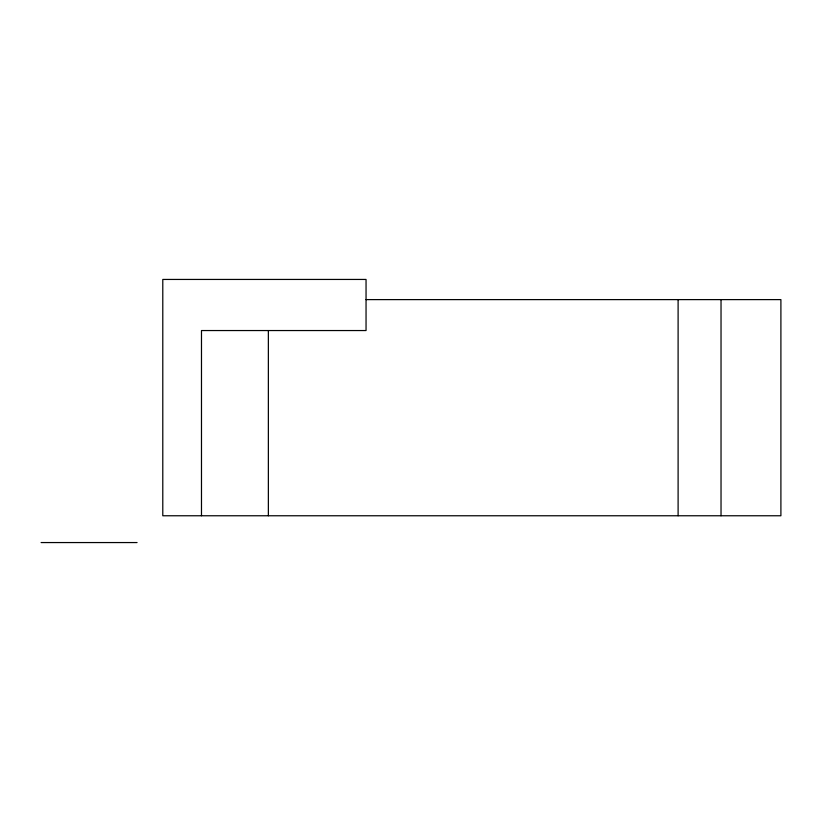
<?xml version="1.0" encoding="UTF-8"?>
<svg xmlns="http://www.w3.org/2000/svg" width="822" height="822" viewBox="0 0 822 822"><rect width="100%" height="100%" fill="white"/><g stroke="black" fill="none" stroke-linecap="round" stroke-linejoin="round"><path stroke-width="1.23" d="M366.047 299.609L780.9 299.609L780.9 515.764L162.787 515.764L162.787 279.439L366.047 279.439L366.047 330.547L201.482 330.547L201.482 515.764M41.1 542.561L137.069 542.561M721.028 299.609L721.028 515.764M678.109 299.609L678.109 515.764M268.362 330.547L268.362 515.764"/></g></svg>
